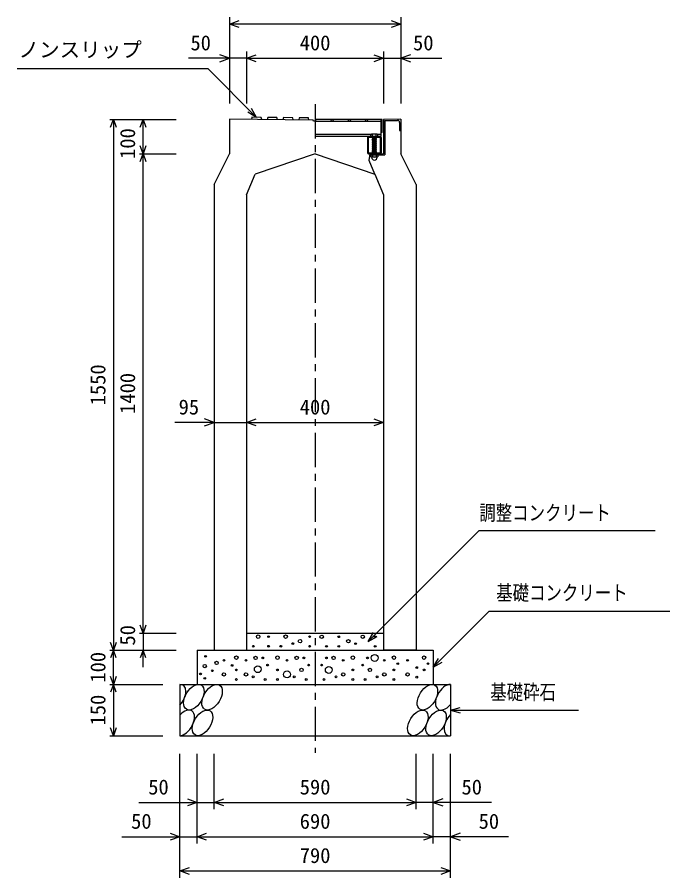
# Model space of a CAD drawing. Units: millimetres, scale not verified. Extents: x -16800 to 16800, y -5940 to 5940.
# Drawn here: x 7712 to 9618, y -2436 to 77 of the extents above; entities that cross this region are included whole.
import ezdxf
from ezdxf.enums import TextEntityAlignment as Align

# ---------------------------------------------------------------- set-up
doc = ezdxf.new("R2010")
doc.units = ezdxf.units.MM
doc.header["$LTSCALE"] = 20
doc.linetypes.add('CHAIN1', pattern=[8, 5, -1, 1, -1])
doc.linetypes.add('DOTTED', pattern=[1.75, 0.25, -1.5])
for name, color, linetype, lineweight in [('0-0_DIM', 7, 'Continuous', 25), ('0-2_HATCH', 6, 'Continuous', 25), ('0-5_OUTLINE', 3, 'Continuous', 25), ('0-A__0-5_D-BMK', 6, 'Continuous', 25)]:
    doc.layers.add(name, color=color, linetype=linetype, lineweight=lineweight)
doc.styles.add('ＭＳ ゴシック', font='')
doc.styles.get('ＭＳ ゴシック').set_extended_font_data('MS Gothic')

msp = doc.modelspace()

# ---------------------------------------------------------------- linework, layer by layer
at = {"layer": '0-0_DIM'}
for p, q in [((8331.78, 77.25), (8331.78, -174.49)), ((8831.78, 77.25), (8831.78, -174.49)), ((8831.78, 57.25), (8331.78, 57.25)), ((8381.78, -22.75), (8381.78, -174.49)), ((8781.78, -22.75), (8781.78, -174.49)), ((8331.78, -42.75), (8212.12, -42.75)), ((8381.78, -42.75), (8331.78, -42.75)), ((8381.78, -42.75), (8781.78, -42.75)), ((8781.78, -42.75), (8831.78, -42.75)), ((8831.78, -42.75), (8951.45, -42.75)), ((7711.73, -73.02), (8268.62, -73.02)), ((8410.83, -215.23), (8268.62, -73.02)), ((8410.83, -215.23), (8384.85, -200.23)), ((8410.83, -215.23), (8395.83, -189.25)), ((7982.58, -221.46), (8175.91, -221.46)), ((7992.58, -221.46), (7992.58, -1771.46)), ((8079.25, -321.46), (8079.25, -221.46)), ((8069.25, -321.46), (8175.91, -321.46)), ((8079.25, -1721.46), (8079.25, -321.46)), ((8286.78, -1106.46), (8172.26, -1106.46)), ((8286.78, -1106.46), (8381.78, -1106.46)), ((8381.78, -1106.46), (8781.78, -1106.46)), ((9090.44, -1657.81), (8926.78, -1821.46)), ((9090.44, -1657.81), (9617.51, -1657.81)), ((8069.25, -1721.46), (8175.91, -1721.46)), ((8079.25, -1721.46), (8079.25, -1771.46)), ((8736.78, -1746.46), (8751.78, -1720.48)), ((8736.78, -1746.46), (8762.76, -1731.46)), ((7982.58, -1771.46), (8175.91, -1771.46)), ((7992.58, -1871.46), (7992.58, -1771.46)), ((8079.25, -1821.46), (8079.25, -1771.46)), ((8926.78, -1821.46), (8941.78, -1795.48)), ((8926.78, -1821.46), (8952.76, -1806.46)), ((7982.58, -1871.46), (8136.78, -1871.46)), ((7992.58, -1871.46), (7992.58, -2021.46)), ((8976.78, -1946.46), (9005.76, -1938.7)), ((8976.78, -1946.46), (9350.68, -1946.46)), ((8976.78, -1946.46), (9005.76, -1954.23)), ((7982.58, -2021.46), (8136.78, -2021.46)), ((8186.78, -2436.48), (8186.78, -2074.13)), ((8236.78, -2336.48), (8236.78, -2074.13)), ((8286.78, -2236.48), (8286.78, -2074.13)), ((8876.78, -2236.48), (8876.78, -2074.13)), ((8926.78, -2336.48), (8926.78, -2074.13)), ((8976.78, -2436.48), (8976.78, -2074.13)), ((8066.78, -2216.48), (8286.78, -2216.48)), ((8286.78, -2216.48), (8876.78, -2216.48)), ((9096.78, -2216.48), (8876.78, -2216.48)), ((8016.78, -2316.48), (8236.78, -2316.48)), ((8236.78, -2316.48), (8926.78, -2316.48)), ((9146.78, -2316.48), (8926.78, -2316.48)), ((8186.78, -2416.48), (8976.78, -2416.48))]:
    msp.add_line(p, q, dxfattribs=at)
at = {"layer": '0-0_DIM', "linetype": 'CHAIN1'}
msp.add_line((8581.78, -176.66), (8581.78, -2071.46), dxfattribs=at)
at = {"layer": '0-0_DIM'}
for points in [[(8360.01, 46.99), (8331.82, 57.25), (8360.01, 67.51)], [(8803.63, 67.51), (8831.82, 57.25), (8803.63, 46.99)], [(8303.59, -53.01), (8331.78, -42.75), (8303.59, -32.49)], [(8409.97, -53.01), (8381.78, -42.75), (8409.97, -32.49)], [(8753.67, -32.49), (8781.86, -42.75), (8753.67, -53.01)], [(8859.9, -32.49), (8831.71, -42.75), (8859.9, -53.01)], [(7984.37, -244.01), (7992.58, -221.46), (8000.79, -244.01)], [(8071.04, -244.01), (8079.25, -221.46), (8087.46, -244.01)], [(8087.46, -298.91), (8079.25, -321.46), (8071.04, -298.91)], [(8071.04, -344.01), (8079.25, -321.46), (8087.46, -344.01)], [(8258.59, -1116.72), (8286.78, -1106.46), (8258.59, -1096.2)], [(8409.97, -1116.72), (8381.78, -1106.46), (8409.97, -1096.2)], [(8753.59, -1096.2), (8781.78, -1106.46), (8753.59, -1116.72)], [(8736.78, -1746.46), (9061.25, -1422), (9574.8, -1422)], [(8087.46, -1698.91), (8079.25, -1721.46), (8071.04, -1698.91)], [(8000.79, -1748.91), (7992.58, -1771.46), (7984.37, -1748.91)], [(8000.79, -1794.01), (7992.58, -1771.46), (7984.37, -1794.01)], [(8087.46, -1794.01), (8079.25, -1771.46), (8071.04, -1794.01)], [(8000.79, -1848.91), (7992.58, -1871.46), (7984.37, -1848.91)], [(8000.79, -1894.01), (7992.58, -1871.46), (7984.37, -1894.01)], [(8000.79, -1998.91), (7992.58, -2021.46), (7984.37, -1998.91)], [(8208.59, -2206.22), (8236.78, -2216.48), (8208.59, -2226.74)], [(8314.97, -2226.74), (8286.78, -2216.48), (8314.97, -2206.22)], [(8848.59, -2206.22), (8876.78, -2216.48), (8848.59, -2226.74)], [(8954.97, -2206.22), (8926.78, -2216.48), (8954.97, -2226.74)], [(8158.59, -2306.22), (8186.78, -2316.48), (8158.59, -2326.74)], [(8264.97, -2326.74), (8236.78, -2316.48), (8264.97, -2306.22)], [(8898.59, -2306.22), (8926.78, -2316.48), (8898.59, -2326.74)], [(9004.97, -2306.22), (8976.78, -2316.48), (9004.97, -2326.74)], [(8214.97, -2426.74), (8186.78, -2416.48), (8214.97, -2406.22)], [(8948.59, -2406.22), (8976.78, -2416.48), (8948.59, -2426.74)]]:
    msp.add_lwpolyline(points, dxfattribs=at)
at = {"layer": '0-2_HATCH'}
for p, q in [((8425.78, -221.88), (8424.28, -215.37)), ((8471.78, -222.35), (8470.28, -215.84)), ((8517.78, -222.82), (8516.28, -216.31)), ((8563.78, -223.28), (8562.28, -216.77)), ((8781.76, -221.46), (8781.76, -321.46)), ((8784.96, -224.63), (8822.72, -224.25)), ((8784.96, -224.63), (8784.96, -324.66)), ((8828.58, -230.05), (8828.58, -253.99)), ((8828.58, -253.99), (8831.78, -253.96)), ((8739.76, -341.46), (8742.76, -321.46)), ((8742.28, -324.66), (8784.96, -324.66)), ((8742.76, -321.46), (8781.76, -321.46)), ((8756.57, -381.46), (8739.76, -341.46))]:
    msp.add_line(p, q, dxfattribs=at)
for points in [[(8424.33, -215.37), (8397.33, -215.09), (8395.78, -221.58)], [(8470.33, -215.84), (8443.33, -215.56), (8441.78, -222.05)], [(8516.33, -216.31), (8489.33, -216.03), (8487.78, -222.52)], [(8562.33, -216.77), (8535.33, -216.49), (8533.78, -222.97)]]:
    msp.add_lwpolyline(points, dxfattribs=at)
for centre, radius in [((8415.3, -1732.15), 5), ((8445.75, -1732.15), 2.5), ((8495.66, -1732.15), 5), ((8565.75, -1732.15), 2.5), ((8600.92, -1732.43), 5), ((8650.82, -1732.43), 2.5), ((8720.92, -1732.43), 5), ((8757.14, -1732.43), 2.5), ((8401.28, -1760.16), 2.5), ((8445.75, -1760.16), 2.5), ((8481.64, -1760.16), 2.5), ((8516.69, -1752.28), 2.5), ((8537.71, -1745.28), 5), ((8565.75, -1760.16), 2.5), ((8614.94, -1760.45), 2.5), ((8650.82, -1760.45), 2.5), ((8678.86, -1745.56), 5), ((8699.89, -1752.57), 2.5), ((8757.14, -1760.45), 2.5), ((8755.74, -1794.28), 10), ((8261.86, -1789.64), 2.5), ((8293.9, -1808.91), 5), ((8315.47, -1801.29), 2.5), ((8351.75, -1793.41), 5), ((8379.79, -1801.29), 2.5), ((8407.82, -1794.28), 5), ((8428.86, -1794.28), 2.5), ((8471.75, -1793.41), 5), ((8499.79, -1801.29), 2.5), ((8527.82, -1794.28), 5), ((8548.86, -1794.28), 2.5), ((8614.71, -1794.28), 2.5), ((8635.74, -1794.28), 5), ((8663.78, -1801.29), 2.5), ((8691.82, -1793.41), 5), ((8734.71, -1794.28), 2.5), ((8783.78, -1801.29), 2.5), ((8811.82, -1793.41), 5), ((8823.16, -1810.98), 2.5), ((8851.72, -1801.29), 2.5), ((8899.9, -1793.41), 5), ((8911.24, -1810.98), 2.5), ((8259.41, -1818.15), 5), ((8281.48, -1831.7), 2.5), ((8339.33, -1816.2), 2.5), ((8351.75, -1829.3), 2.5), ((8414.36, -1827.3), 10), ((8442.87, -1815.29), 2.5), ((8471.75, -1829.3), 2.5), ((8499.79, -1842.43), 10), ((8541.84, -1829.3), 5), ((8562.87, -1815.29), 2.5), ((8600.69, -1815.29), 2.5), ((8621.72, -1829.3), 10), ((8691.82, -1829.3), 2.5), ((8720.69, -1815.29), 2.5), ((8741.72, -1829.3), 5), ((8811.82, -1829.3), 2.5), ((8878.58, -1822.5), 2.5), ((8899.9, -1829.3), 2.5), ((8247, -1840.94), 2.5), ((8259.41, -1854.04), 2.5), ((8315.47, -1842.43), 5), ((8351.75, -1857.31), 2.5), ((8379.79, -1842.43), 5), ((8400.82, -1849.44), 2.5), ((8435.86, -1857.31), 2.5), ((8471.75, -1857.31), 2.5), ((8520.82, -1849.44), 2.5), ((8555.86, -1857.31), 2.5), ((8607.7, -1857.31), 2.5), ((8642.75, -1849.44), 2.5), ((8663.78, -1842.43), 5), ((8691.82, -1857.31), 2.5), ((8727.7, -1857.31), 2.5), ((8762.75, -1849.44), 2.5), ((8783.78, -1842.43), 5), ((8811.82, -1857.31), 2.5), ((8851.72, -1842.43), 5), ((8878.58, -1850.52), 2.5)]:
    msp.add_circle(centre, radius, dxfattribs=at)
msp.add_arc((8822.78, -230.05), 5.8, 0, 90.57294, dxfattribs=at)
for centre, start_param, end_param in [((8174.42, -1908.98), 4.385593, 6.6745444), ((8962.92, -1908.98), 0.3357715, 4.4411806), ((8199.74, -1983.97), 3.5111464, 7.548991), ((8988.25, -1983.97), 1.2110787, 3.5658734)]:
    msp.add_ellipse(centre, major_axis=(21.81, 35.31), ratio=0.5792, start_param=start_param, end_param=end_param, dxfattribs=at)
for centre in [(8227.63, -1908.98), (8280.84, -1908.98), (8909.72, -1908.98), (8252.95, -1983.97), (8881.83, -1983.97), (8935.04, -1983.97)]:
    msp.add_ellipse(centre, major_axis=(21.81, 35.31), ratio=0.5792, dxfattribs=at)
at = {"layer": '0-5_OUTLINE'}
for p, q in [((8331.78, -220.96), (8331.78, -321.46)), ((8575.78, -223.4), (8331.78, -220.96)), ((8831.78, -220.96), (8781.76, -221.46)), ((8831.78, -220.96), (8831.78, -321.46)), ((8286.78, -411.46), (8331.78, -321.46)), ((8581.78, -321.46), (8407, -381.46)), ((8581.78, -321.46), (8756.57, -381.46)), ((8876.78, -411.46), (8831.78, -321.46)), ((8381.78, -441.46), (8407, -381.46)), ((8756.58, -381.46), (8781.78, -441.46)), ((8286.78, -411.46), (8286.78, -1771.46)), ((8876.78, -411.46), (8876.78, -1771.46)), ((8381.78, -441.46), (8381.78, -1771.46)), ((8781.78, -441.46), (8781.78, -1771.46)), ((8381.78, -1721.46), (8781.78, -1721.46)), ((8236.78, -1771.46), (8236.78, -1871.46)), ((8236.78, -1771.46), (8926.78, -1771.46)), ((8286.78, -1771.46), (8381.78, -1771.46)), ((8876.78, -1771.46), (8781.78, -1771.46)), ((8926.78, -1771.46), (8926.78, -1871.46)), ((8186.78, -1871.46), (8186.78, -2021.46)), ((8186.78, -1871.46), (8976.78, -1871.46)), ((8976.78, -1871.46), (8976.78, -2021.46)), ((8186.78, -2021.46), (8976.78, -2021.46))]:
    msp.add_line(p, q, dxfattribs=at)
msp.add_lwpolyline([(8581.78, -226.66), (8577.28, -226.66), (8575.78, -223.4)], dxfattribs=at)
at = {"layer": '0-A__0-5_D-BMK'}
for p, q in [((8773.26, -221.46), (8581.76, -221.46)), ((8777.76, -259.46), (8777.76, -221.46)), ((8773.26, -227.46), (8581.76, -227.46)), ((8744.28, -265.46), (8581.76, -265.46)), ((8773.26, -271.46), (8581.76, -271.46)), ((8734.76, -274.46), (8734.76, -318.46)), ((8771.76, -271.46), (8737.76, -271.46)), ((8746.28, -263.96), (8744.28, -265.46)), ((8744.28, -271.46), (8744.28, -265.46)), ((8765.28, -271.46), (8744.28, -271.46)), ((8744.61, -265.19), (8746.28, -263.96)), ((8763.28, -263.96), (8746.28, -263.96)), ((8748.28, -271.46), (8761.28, -271.46)), ((8748.28, -272.46), (8749.28, -271.46)), ((8749.28, -273.46), (8748.28, -272.46)), ((8761.28, -273.46), (8748.28, -274.46)), ((8748.28, -274.46), (8749.28, -273.46)), ((8749.28, -275.46), (8748.28, -274.46)), ((8748.28, -276.46), (8749.28, -275.46)), ((8761.28, -275.46), (8748.28, -276.46)), ((8749.28, -277.46), (8748.28, -276.46)), ((8749.28, -271.46), (8749.28, -265.46)), ((8760.28, -271.46), (8760.28, -265.46)), ((8760.28, -272.46), (8761.28, -271.46)), ((8761.28, -273.46), (8760.28, -272.46)), ((8760.28, -276.46), (8761.28, -275.46)), ((8761.28, -277.46), (8760.28, -276.46)), ((8764.96, -265.19), (8763.28, -263.96)), ((8773.26, -265.46), (8765.28, -265.46)), ((8765.28, -271.46), (8765.28, -265.46)), ((8777.76, -259.46), (8773.26, -259.46)), ((8774.76, -274.46), (8774.76, -318.46)), ((8748.28, -278.46), (8749.28, -277.46)), ((8761.28, -277.46), (8748.28, -278.46)), ((8749.28, -279.46), (8748.28, -278.46)), ((8748.28, -280.46), (8749.28, -279.46)), ((8761.28, -279.46), (8748.28, -280.46)), ((8749.28, -281.46), (8748.28, -280.46)), ((8748.28, -282.46), (8749.28, -281.46)), ((8761.28, -281.46), (8748.28, -282.46)), ((8749.28, -283.46), (8748.28, -282.46)), ((8761.28, -283.46), (8748.28, -284.46)), ((8748.28, -284.46), (8749.28, -283.46)), ((8761.28, -285.46), (8748.28, -286.46)), ((8749.28, -287.46), (8748.28, -286.46)), ((8761.28, -287.46), (8748.28, -288.46)), ((8748.28, -288.46), (8749.28, -287.46)), ((8749.28, -289.46), (8748.28, -288.46)), ((8761.28, -289.46), (8748.28, -290.46)), ((8748.28, -290.46), (8749.28, -289.46)), ((8749.28, -291.46), (8748.28, -290.46)), ((8761.28, -291.46), (8748.28, -292.46)), ((8748.28, -292.46), (8749.28, -291.46)), ((8749.28, -293.46), (8748.28, -292.46)), ((8761.28, -293.46), (8748.28, -294.46)), ((8748.28, -294.46), (8749.28, -293.46)), ((8749.28, -295.46), (8748.28, -294.46)), ((8761.28, -295.46), (8748.28, -296.46)), ((8748.28, -296.46), (8749.28, -295.46)), ((8749.28, -297.46), (8748.28, -296.46)), ((8761.28, -297.46), (8748.28, -298.46)), ((8748.28, -298.46), (8749.28, -297.46)), ((8749.28, -299.46), (8748.28, -298.46)), ((8761.28, -299.46), (8748.28, -300.46)), ((8748.28, -300.46), (8749.28, -299.46)), ((8749.28, -301.46), (8748.28, -300.46)), ((8761.28, -301.46), (8748.28, -302.46)), ((8748.28, -302.46), (8749.28, -301.46)), ((8760.28, -278.46), (8761.28, -277.46)), ((8761.28, -279.46), (8760.28, -278.46)), ((8760.28, -280.46), (8761.28, -279.46)), ((8761.28, -281.46), (8760.28, -280.46)), ((8760.28, -284.46), (8761.28, -283.46)), ((8761.28, -285.46), (8760.28, -284.46)), ((8760.28, -286.46), (8761.28, -285.46)), ((8761.28, -287.46), (8760.28, -286.46)), ((8760.28, -288.46), (8761.28, -287.46)), ((8760.28, -288.46), (8761.28, -289.46)), ((8760.28, -290.46), (8761.28, -289.46)), ((8760.28, -290.46), (8761.28, -291.46)), ((8760.28, -292.46), (8761.28, -291.46)), ((8760.28, -292.46), (8761.28, -293.46)), ((8760.28, -294.46), (8761.28, -293.46)), ((8760.28, -294.46), (8761.28, -295.46)), ((8760.28, -296.46), (8761.28, -295.46)), ((8760.28, -296.46), (8761.28, -297.46)), ((8760.28, -298.46), (8761.28, -297.46)), ((8760.28, -298.46), (8761.28, -299.46)), ((8760.28, -300.46), (8761.28, -299.46)), ((8760.28, -300.46), (8761.28, -301.46)), ((8760.28, -302.46), (8761.28, -301.46)), ((8737.76, -321.46), (8771.76, -321.46)), ((8745.44, -324.66), (8744.58, -325.31)), ((8744.58, -325.31), (8744.58, -330.49)), ((8764.12, -324.66), (8745.44, -324.66)), ((8749.28, -303.46), (8748.28, -302.46)), ((8761.28, -303.46), (8748.28, -304.46)), ((8748.28, -304.46), (8749.28, -303.46)), ((8749.28, -305.46), (8748.28, -304.46)), ((8761.28, -305.46), (8748.28, -306.46)), ((8748.28, -306.46), (8749.28, -305.46)), ((8749.28, -307.46), (8748.28, -306.46)), ((8761.28, -307.46), (8748.28, -308.46)), ((8748.28, -308.46), (8749.28, -307.46)), ((8749.28, -309.46), (8748.28, -308.46)), ((8761.28, -309.46), (8748.28, -310.46)), ((8748.28, -310.46), (8749.28, -309.46)), ((8749.28, -311.46), (8748.28, -310.46)), ((8761.28, -311.46), (8748.28, -312.46)), ((8748.28, -312.46), (8749.28, -311.46)), ((8749.28, -313.46), (8748.28, -312.46)), ((8761.28, -313.46), (8748.28, -314.46)), ((8748.28, -314.46), (8749.28, -313.46)), ((8749.28, -315.46), (8748.28, -314.46)), ((8761.29, -315.46), (8748.29, -316.46)), ((8748.29, -316.46), (8749.29, -315.46)), ((8749.29, -317.46), (8748.29, -316.46)), ((8761.29, -317.46), (8748.29, -318.46)), ((8748.29, -318.46), (8749.29, -317.46)), ((8749.29, -319.46), (8748.29, -318.46)), ((8748.29, -320.47), (8749.29, -319.47)), ((8749.29, -321.47), (8748.29, -320.47)), ((8748.29, -322.47), (8749.29, -321.47)), ((8749.29, -323.47), (8748.29, -322.47)), ((8748.3, -324.47), (8749.3, -323.47)), ((8748.49, -324.66), (8748.3, -324.47)), ((8749.68, -325.31), (8749.68, -330.49)), ((8759.89, -325.31), (8759.89, -330.49)), ((8760.28, -302.46), (8761.28, -303.46)), ((8760.28, -304.46), (8761.28, -303.46)), ((8760.28, -304.46), (8761.28, -305.46)), ((8760.28, -306.46), (8761.28, -305.46)), ((8760.28, -306.46), (8761.28, -307.46)), ((8760.28, -308.46), (8761.28, -307.46)), ((8760.28, -308.46), (8761.28, -309.46)), ((8760.28, -310.46), (8761.28, -309.46)), ((8760.28, -310.46), (8761.29, -311.46)), ((8760.28, -312.46), (8761.28, -311.46)), ((8760.28, -312.46), (8761.29, -313.46)), ((8760.28, -314.46), (8761.28, -313.46)), ((8760.29, -314.46), (8761.29, -315.46)), ((8760.29, -316.46), (8761.29, -315.46)), ((8760.29, -316.46), (8761.29, -317.46)), ((8760.29, -318.46), (8761.29, -317.46)), ((8760.29, -318.46), (8761.29, -319.47)), ((8760.29, -320.47), (8761.29, -319.47)), ((8760.29, -320.47), (8761.29, -321.47)), ((8760.29, -322.47), (8761.29, -321.47)), ((8760.29, -322.47), (8761.3, -323.47)), ((8760.3, -324.47), (8761.3, -323.47)), ((8760.3, -324.47), (8760.49, -324.66)), ((8764.12, -324.66), (8764.99, -325.31)), ((8764.99, -325.31), (8764.99, -330.49)), ((8746.27, -331.46), (8744.58, -330.49)), ((8746.27, -331.79), (8746.27, -331.46)), ((8763.3, -331.46), (8746.27, -331.46)), ((8763.3, -331.79), (8746.27, -331.79)), ((8763.3, -331.46), (8764.99, -330.49)), ((8763.3, -331.79), (8763.3, -331.46))]:
    msp.add_line(p, q, dxfattribs=at)
at = {"layer": '0-A__0-5_D-BMK', "linetype": 'DOTTED'}
for p, q in [((8761.28, -271.46), (8748.28, -272.46)), ((8761.29, -319.47), (8748.29, -320.47)), ((8761.29, -321.47), (8748.29, -322.47)), ((8761.3, -323.47), (8748.3, -324.47)), ((8748.49, -324.66), (8760.49, -324.66))]:
    msp.add_line(p, q, dxfattribs=at)
at = {"layer": '0-A__0-5_D-BMK'}
for points in [[(8777.76, -221.46), (8773.26, -221.46), (8773.26, -271.46)], [(8761.28, -275.46), (8760.28, -274.46), (8761.28, -273.46)], [(8748.28, -286.46), (8749.28, -285.46), (8748.28, -284.46)], [(8761.28, -283.46), (8760.28, -282.46), (8761.28, -281.46)]]:
    msp.add_lwpolyline(points, dxfattribs=at)
msp.add_lwpolyline([(8737.06, -273.76), (8737.06, -319.16), (8772.46, -319.16), (8772.46, -273.76)], close=True, dxfattribs=at)
for centre in [(8631.76, -224.46), (8681.76, -224.46), (8731.76, -224.46)]:
    msp.add_circle(centre, 3, dxfattribs=at)
for centre, radius, start, end in [((8581.76, -224.46), 3, 270, 90), ((8737.76, -274.46), 3, 90, 180), ((8746.78, -268.09), 3.62, 46.39563, 133.60437), ((8754.78, -280.09), 15.62, 69.39075, 110.60925), ((8762.78, -268.09), 3.62, 46.39563, 133.60437), ((8771.76, -274.46), 3, 0, 90), ((8737.76, -318.46), 3, 180, 270), ((8747.13, -330.01), 5.35, 61.49832, 118.50684), ((8754.78, -345.08), 20.42, 75.52621, 104.47362), ((8762.44, -330.01), 5.35, 61.49231, 118.50169), ((8771.76, -318.46), 3, 270, 0), ((8747.13, -325.79), 5.35, 241.49843, 298.50089), ((8754.78, -331.79), 8.19, 180, 359.99995), ((8754.78, -310.72), 20.42, 255.52638, 284.47374), ((8762.44, -325.79), 5.35, 241.49989, 298.5)]:
    msp.add_arc(centre, radius, start, end, dxfattribs=at)

# ---------------------------------------------------------------- texts
at = {"layer": '0-0_DIM', "style": 'ＭＳ ゴシック'}
for s, p in [('ノンスリップ', (7715.58, -52.84)), ('50', (8217.6, -32.75)), ('400', (8536.78, -32.75)), ('50', (8867.7, -32.75)), ('95', (8183.11, -1096.46)), ('400', (8536.78, -1096.46)), ('50', (8094.34, -2206.48)), ('590', (8536.78, -2206.48)), ('50', (9009.22, -2206.48)), ('50', (8044.34, -2306.48)), ('690', (8536.78, -2306.48)), ('50', (9059.22, -2306.48)), ('790', (8536.78, -2406.48))]:
    msp.add_text(s, height=43.99, dxfattribs=at).set_placement(p, align=Align.BOTTOM_LEFT)
for s, p in [('100', (8069.25, -336.71)), ('1550', (7982.58, -1056.46)), ('1400', (8069.25, -1081.46)), ('50', (8069.25, -1758.13)), ('100', (7982.58, -1866.46)), ('150', (7982.58, -1991.46))]:
    msp.add_text(s, height=43.99, rotation=90, dxfattribs=at).set_placement(p, align=Align.BOTTOM_LEFT)
at = {"layer": '0-0_DIM', "style": 'ＭＳ ゴシック', "width": 0.8}
for s, p in [('調整コンクリート', (9061.25, -1405.57)), ('基礎コンクリート', (9110.44, -1639.07)), ('基礎砕石', (9093.1, -1929.29))]:
    msp.add_text(s, height=43.99, dxfattribs=at).set_placement(p, align=Align.BOTTOM_LEFT)

doc.saveas('drawing.dxf')
